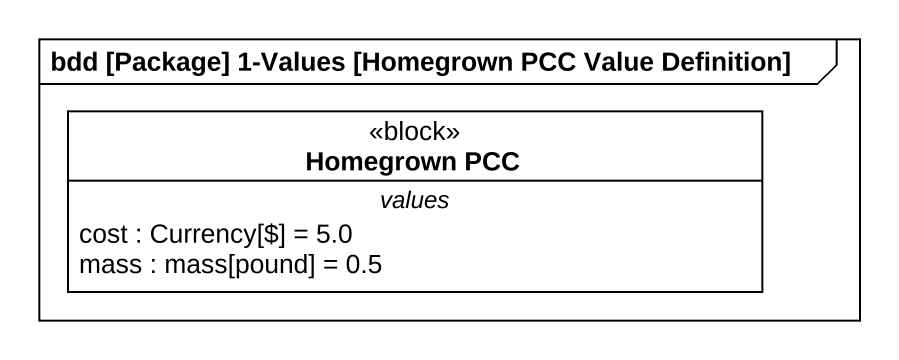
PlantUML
@startuml
mainframe bdd [Package] 1-Values [Homegrown PCC Value Definition]
hide circle
hide empty members
class "Homegrown PCC" as Homegrown_PCC <<block>> {
  -- values --
  cost : Currency[$] = 5.0
  mass : mass[pound] = 0.5
}
@enduml
